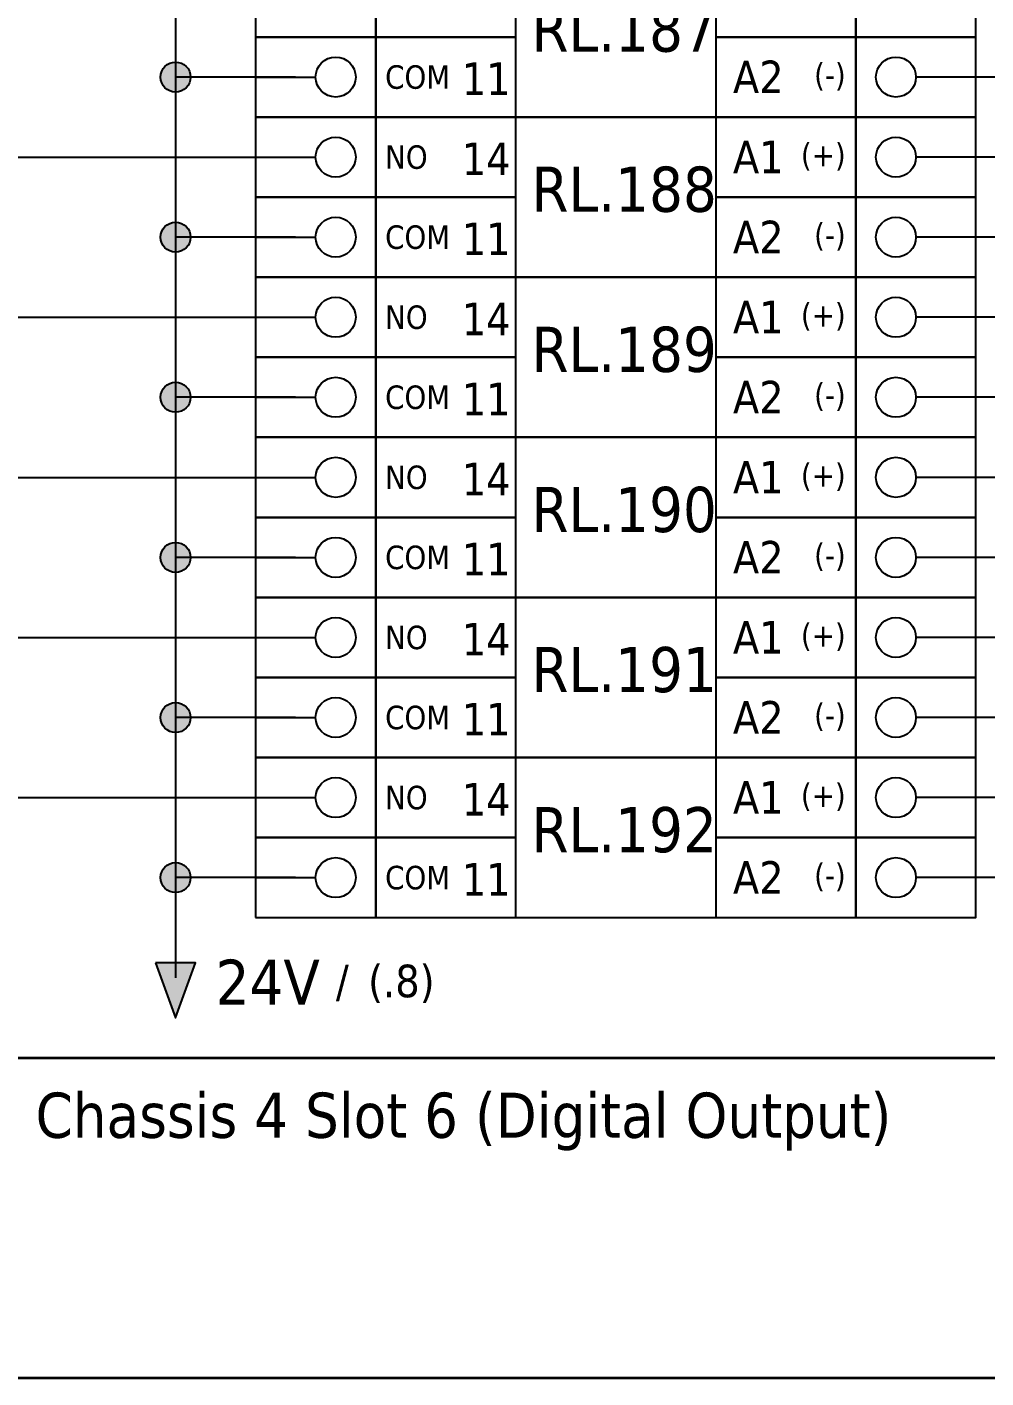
# Model space of a CAD drawing. Header units: millimetres. Extents: x 0 to 1792788, y -13 to 262234.
# Drawn here: x 230.6 to 278.5, y 0 to 67.5 of the extents above; entities that cross this region are included whole.
import ezdxf
from ezdxf.enums import TextEntityAlignment as Align

# ---------------------------------------------------------------- set-up
doc = ezdxf.new("R2010")
doc.units = ezdxf.units.MM
doc.linetypes.add('EPL_DASHDOT', pattern=[1, 0.8, -0.1, 0, -0.1])
for name, color, linetype, lineweight in [('EPLAN201', 7, 'Continuous', 35), ('EPLAN300', 5, 'Continuous', 25), ('EPLAN302', 5, 'Continuous', 25), ('EPLAN305', 5, 'Continuous', 25), ('EPLAN307', 134, 'EPL_DASHDOT', 25), ('EPLAN311', 7, 'Continuous', 25), ('EPLAN400', 5, 'Continuous', 35), ('EPLAN403', 5, 'Continuous', 35), ('EPLAN420', 7, 'Continuous', 35), ('EPLAN421', 5, 'Continuous', 35), ('EPLAN440', 73, 'Continuous', 35), ('EPLAN442', 73, 'Continuous', 35), ('EPLAN451', 7, 'Continuous', 35), ('EPLAN452', 7, 'Continuous', 35), ('EPLAN453', 7, 'Continuous', 35), ('EPLAN500', 7, 'Continuous', 35), ('EPLAN501', 7, 'Continuous', 35), ('EPLAN502', 7, 'Continuous', 35), ('EPLAN503', 7, 'Continuous', 35), ('EPLAN504', 7, 'Continuous', 35)]:
    doc.layers.add(name, color=color, linetype=linetype, lineweight=lineweight)
doc.styles.add('Tahoma', font='')
doc.styles.get('Tahoma').set_extended_font_data('Tahoma')

# ---------------------------------------------------------------- blocks, each defined once
blk = doc.blocks.new('EPLFRAME')
at = {"layer": 'EPLAN201', "linetype": 'Continuous', "lineweight": 35, "ltscale": 4}
blk.add_line((0, 16), (420, 16), dxfattribs=at)
blk.add_lwpolyline([(0, 0), (420, 0), (420, 297), (0, 297)], close=True, dxfattribs=at)
at = {"layer": 'EPLAN451', "color": 7, "style": 'Tahoma'}
for tag, p, height in [('14_10014', (101, 12), 2.257), ('14_10015', (185, 12), 2.257), ('14_10011', (101, 5), 2.257), ('14_10013', (332, 5), 1.625), ('14_10151', (73, 1), 1.625), ('14_10300', (415, 1), 1.625)]:
    blk.add_attdef(tag, p, '', height=height, dxfattribs=at)
blk.add_attdef('4_25020', text='', height=1.625, dxfattribs=at).set_placement((413, 1), align=Align.RIGHT)
at = {"layer": 'EPLAN452', "color": 7, "style": 'Tahoma'}
for tag, p, height in [('4_11041', (1, 17), 2.257), ('4_11071[1]', (1, 13), 1.625), ('4_11074[1]', (21, 13), 1.625), ('4_11070[1]', (41, 13), 1.625), ('4_11024', (73, 13), 1.625), ('4_11011', (231, 12), 2.257), ('4_11030', (301, 12), 2.257), ('4_20132_1001', (374, 13), 1.625), ('4_11071[2]', (1, 9), 1.625), ('4_11074[2]', (21, 9), 1.625), ('4_11070[2]', (41, 9), 1.625), ('4_11022', (73, 9), 1.625), ('4_20134_1001', (374, 9), 1.625), ('4_11071[3]', (1, 5), 1.625), ('4_11074[3]', (21, 5), 1.625), ('4_11070[3]', (41, 5), 1.625), ('4_11080', (73, 5), 1.625), ('4_11059', (301, 5), 1.625)]:
    blk.add_attdef(tag, p, '', height=height, dxfattribs=at)
for tag, height, p in [('4_11040', 2.257, (419, 17)), ('4_11000', 1.625, (419, 5)), ('4_11085', 1.625, (141, 1)), ('4_11086', 1.625, (183, 1))]:
    blk.add_attdef(tag, text='', height=height, dxfattribs=at).set_placement(p, align=Align.RIGHT)
at = {"layer": 'EPLAN453', "color": 7, "style": 'Tahoma'}
for tag, p in [('53_19005_1', (21, 293)), ('53_19005', (63, 293)), ('53_19005_8', (105, 293)), ('53_19005_6', (147, 293)), ('53_19005_7', (189, 293)), ('53_19005_9', (231, 293)), ('53_19005_3', (273, 293)), ('53_19005_2', (315, 293)), ('53_19005_4', (357, 293)), ('53_19005_5', (399, 293))]:
    blk.add_attdef(tag, text='', height=1.355, dxfattribs=at).set_placement(p, align=Align.BOTTOM_CENTER)
blk = doc.blocks.new('EPLSYM_LibrarySPECIAL_Symbol17_Variant3_Placement1')
at = {"layer": 'EPLAN302', "lineweight": 25, "ltscale": 4}
blk.add_line((4, 0), (1, 0), dxfattribs=at)
blk.add_circle((0, 0), 1, dxfattribs=at)
at = {"layer": 'EPLAN420', "color": 7, "style": 'Tahoma'}
blk.add_attdef('17_20036', text='', height=1.6254, dxfattribs=at).set_placement((-1.5, -0.16254), align=Align.MIDDLE_RIGHT)
at = {"layer": 'EPLAN421', "color": 5, "style": 'Tahoma'}
blk.add_attdef('17_20039', text='', height=1.1739, dxfattribs=at).set_placement((3, 1), align=Align.BOTTOM_RIGHT)
blk = doc.blocks.new('EPLSYM_LibrarySPECIAL_Symbol17_Variant1_Placement1')
at = {"layer": 'EPLAN302', "lineweight": 25, "ltscale": 4}
blk.add_line((-4, 0), (-1, 0), dxfattribs=at)
blk.add_circle((0, 0), 1, dxfattribs=at)
at = {"layer": 'EPLAN420', "color": 7, "style": 'Tahoma'}
blk.add_attdef('17_20036', text='', height=1.6254, dxfattribs=at).set_placement((1.5, -0.16254), align=Align.MIDDLE_LEFT)
at = {"layer": 'EPLAN421', "color": 5, "style": 'Tahoma'}
blk.add_attdef('17_20039', text='', height=1.1739, dxfattribs=at).set_placement((-3, 1), align=Align.BOTTOM_LEFT)
blk = doc.blocks.new('EPLSYM_LibrarySPECIAL_Symbol2_Variant0_Placement1_26')
at = {"layer": 'EPLAN307', "lineweight": 25, "ltscale": 4}
blk.add_lwpolyline([(0, -8), (36, -8), (36, 0), (0, 0)], close=True, dxfattribs=at)
at = {"layer": 'EPLAN400', "color": 5, "style": 'Tahoma'}
blk.add_attdef('88_20010', text='', height=2.2575, dxfattribs=at).set_placement((-1.5, -0.9515), align=Align.TOP_CENTER)
at = {"layer": 'EPLAN500', "color": 7, "style": 'Tahoma'}
blk.add_attdef('88_20027', text='', height=1.6254, dxfattribs=at).set_placement((-1.5, -4.57508), align=Align.TOP_RIGHT)
at = {"layer": 'EPLAN501', "color": 7, "style": 'Tahoma'}
blk.add_attdef('88_20011', text='', height=1.6254, dxfattribs=at).set_placement((-1.5, -9.97508), align=Align.TOP_RIGHT)
at = {"layer": 'EPLAN502', "color": 7, "style": 'Tahoma'}
blk.add_attdef('88_20025', text='', height=1.6254, dxfattribs=at).set_placement((-1.5, -12.67508), align=Align.TOP_RIGHT)
at = {"layer": 'EPLAN503', "color": 7, "style": 'Tahoma'}
blk.add_attdef('88_20024', text='', height=1.6254, dxfattribs=at).set_placement((-1.5, -15.37508), align=Align.TOP_RIGHT)
at = {"layer": 'EPLAN504', "color": 7, "style": 'Tahoma'}
blk.add_attdef('88_20901[1]', text='', height=1.6254, dxfattribs=at).set_placement((-1.5, -7.27508), align=Align.TOP_RIGHT)
blk = doc.blocks.new('EPLSYM_LibrarySPECIAL_Symbol0_Variant0_Placement1_26')
at = {"layer": 'EPLAN305', "lineweight": 25, "ltscale": 4}
blk.add_lwpolyline([(0, -8), (36, -8), (36, 0), (0, 0)], close=True, dxfattribs=at)
at = {"layer": 'EPLAN400', "color": 5, "style": 'Tahoma'}
blk.add_attdef('17_20010', text='', height=2.2575, dxfattribs=at).set_placement((-1.5, -0.9515), align=Align.TOP_CENTER)
at = {"layer": 'EPLAN440', "color": 73, "style": 'Tahoma'}
blk.add_attdef('17_20300', text='', height=1.6254, dxfattribs=at).set_placement((-1.5, -4.57508), align=Align.TOP_RIGHT)
at = {"layer": 'EPLAN500', "color": 7, "style": 'Tahoma'}
blk.add_attdef('17_20027', text='', height=1.6254, dxfattribs=at).set_placement((-1.5, -7.27508), align=Align.TOP_RIGHT)
at = {"layer": 'EPLAN501', "color": 7, "style": 'Tahoma'}
blk.add_attdef('17_20011', text='', height=1.6254, dxfattribs=at).set_placement((-1.5, -12.67508), align=Align.TOP_RIGHT)
at = {"layer": 'EPLAN502', "color": 7, "style": 'Tahoma'}
blk.add_attdef('17_20025', text='', height=1.6254, dxfattribs=at).set_placement((-1.5, -15.37508), align=Align.TOP_RIGHT)
at = {"layer": 'EPLAN503', "color": 7, "style": 'Tahoma'}
blk.add_attdef('17_20024', text='', height=1.6254, dxfattribs=at).set_placement((-1.5, -18.07508), align=Align.TOP_RIGHT)
at = {"layer": 'EPLAN504', "color": 7, "style": 'Tahoma'}
blk.add_attdef('17_20901[1]', text='', height=1.6254, dxfattribs=at).set_placement((-1.5, -9.97508), align=Align.TOP_RIGHT)
blk = doc.blocks.new('EPLSYM_LibrarySPECIAL_Symbol2_Variant0_Placement1_27')
at = {"layer": 'EPLAN307', "lineweight": 25, "ltscale": 4}
blk.add_lwpolyline([(0, -8), (36, -8), (36, 0), (0, 0)], close=True, dxfattribs=at)
at = {"layer": 'EPLAN400', "color": 5, "style": 'Tahoma'}
blk.add_attdef('88_20010', text='', height=2.2575, dxfattribs=at).set_placement((-1.5, -0.9515), align=Align.TOP_CENTER)
at = {"layer": 'EPLAN500', "color": 7, "style": 'Tahoma'}
blk.add_attdef('88_20027', text='', height=1.6254, dxfattribs=at).set_placement((-1.5, -4.57508), align=Align.TOP_RIGHT)
at = {"layer": 'EPLAN501', "color": 7, "style": 'Tahoma'}
blk.add_attdef('88_20011', text='', height=1.6254, dxfattribs=at).set_placement((-1.5, -9.97508), align=Align.TOP_RIGHT)
at = {"layer": 'EPLAN502', "color": 7, "style": 'Tahoma'}
blk.add_attdef('88_20025', text='', height=1.6254, dxfattribs=at).set_placement((-1.5, -12.67508), align=Align.TOP_RIGHT)
at = {"layer": 'EPLAN503', "color": 7, "style": 'Tahoma'}
blk.add_attdef('88_20024', text='', height=1.6254, dxfattribs=at).set_placement((-1.5, -15.37508), align=Align.TOP_RIGHT)
at = {"layer": 'EPLAN504', "color": 7, "style": 'Tahoma'}
blk.add_attdef('88_20901[1]', text='', height=1.6254, dxfattribs=at).set_placement((-1.5, -7.27508), align=Align.TOP_RIGHT)
blk = doc.blocks.new('EPLSYM_LibrarySPECIAL_Symbol0_Variant0_Placement1_27')
at = {"layer": 'EPLAN305', "lineweight": 25, "ltscale": 4}
blk.add_lwpolyline([(0, -8), (36, -8), (36, 0), (0, 0)], close=True, dxfattribs=at)
at = {"layer": 'EPLAN400', "color": 5, "style": 'Tahoma'}
blk.add_attdef('17_20010', text='', height=2.2575, dxfattribs=at).set_placement((-1.5, -0.9515), align=Align.TOP_CENTER)
at = {"layer": 'EPLAN440', "color": 73, "style": 'Tahoma'}
blk.add_attdef('17_20300', text='', height=1.6254, dxfattribs=at).set_placement((-1.5, -4.57508), align=Align.TOP_RIGHT)
at = {"layer": 'EPLAN500', "color": 7, "style": 'Tahoma'}
blk.add_attdef('17_20027', text='', height=1.6254, dxfattribs=at).set_placement((-1.5, -7.27508), align=Align.TOP_RIGHT)
at = {"layer": 'EPLAN501', "color": 7, "style": 'Tahoma'}
blk.add_attdef('17_20011', text='', height=1.6254, dxfattribs=at).set_placement((-1.5, -12.67508), align=Align.TOP_RIGHT)
at = {"layer": 'EPLAN502', "color": 7, "style": 'Tahoma'}
blk.add_attdef('17_20025', text='', height=1.6254, dxfattribs=at).set_placement((-1.5, -15.37508), align=Align.TOP_RIGHT)
at = {"layer": 'EPLAN503', "color": 7, "style": 'Tahoma'}
blk.add_attdef('17_20024', text='', height=1.6254, dxfattribs=at).set_placement((-1.5, -18.07508), align=Align.TOP_RIGHT)
at = {"layer": 'EPLAN504', "color": 7, "style": 'Tahoma'}
blk.add_attdef('17_20901[1]', text='', height=1.6254, dxfattribs=at).set_placement((-1.5, -9.97508), align=Align.TOP_RIGHT)
blk = doc.blocks.new('EPLSYM_LibrarySPECIAL_Symbol2_Variant0_Placement1_28')
at = {"layer": 'EPLAN307', "lineweight": 25, "ltscale": 4}
blk.add_lwpolyline([(0, -8), (36, -8), (36, 0), (0, 0)], close=True, dxfattribs=at)
at = {"layer": 'EPLAN400', "color": 5, "style": 'Tahoma'}
blk.add_attdef('88_20010', text='', height=2.2575, dxfattribs=at).set_placement((-1.5, -0.9515), align=Align.TOP_CENTER)
at = {"layer": 'EPLAN500', "color": 7, "style": 'Tahoma'}
blk.add_attdef('88_20027', text='', height=1.6254, dxfattribs=at).set_placement((-1.5, -4.57508), align=Align.TOP_RIGHT)
at = {"layer": 'EPLAN501', "color": 7, "style": 'Tahoma'}
blk.add_attdef('88_20011', text='', height=1.6254, dxfattribs=at).set_placement((-1.5, -9.97508), align=Align.TOP_RIGHT)
at = {"layer": 'EPLAN502', "color": 7, "style": 'Tahoma'}
blk.add_attdef('88_20025', text='', height=1.6254, dxfattribs=at).set_placement((-1.5, -12.67508), align=Align.TOP_RIGHT)
at = {"layer": 'EPLAN503', "color": 7, "style": 'Tahoma'}
blk.add_attdef('88_20024', text='', height=1.6254, dxfattribs=at).set_placement((-1.5, -15.37508), align=Align.TOP_RIGHT)
at = {"layer": 'EPLAN504', "color": 7, "style": 'Tahoma'}
blk.add_attdef('88_20901[1]', text='', height=1.6254, dxfattribs=at).set_placement((-1.5, -7.27508), align=Align.TOP_RIGHT)
blk = doc.blocks.new('EPLSYM_LibrarySPECIAL_Symbol0_Variant0_Placement1_28')
at = {"layer": 'EPLAN305', "lineweight": 25, "ltscale": 4}
blk.add_lwpolyline([(0, -8), (36, -8), (36, 0), (0, 0)], close=True, dxfattribs=at)
at = {"layer": 'EPLAN400', "color": 5, "style": 'Tahoma'}
blk.add_attdef('17_20010', text='', height=2.2575, dxfattribs=at).set_placement((-1.5, -0.9515), align=Align.TOP_CENTER)
at = {"layer": 'EPLAN440', "color": 73, "style": 'Tahoma'}
blk.add_attdef('17_20300', text='', height=1.6254, dxfattribs=at).set_placement((-1.5, -4.57508), align=Align.TOP_RIGHT)
at = {"layer": 'EPLAN500', "color": 7, "style": 'Tahoma'}
blk.add_attdef('17_20027', text='', height=1.6254, dxfattribs=at).set_placement((-1.5, -7.27508), align=Align.TOP_RIGHT)
at = {"layer": 'EPLAN501', "color": 7, "style": 'Tahoma'}
blk.add_attdef('17_20011', text='', height=1.6254, dxfattribs=at).set_placement((-1.5, -12.67508), align=Align.TOP_RIGHT)
at = {"layer": 'EPLAN502', "color": 7, "style": 'Tahoma'}
blk.add_attdef('17_20025', text='', height=1.6254, dxfattribs=at).set_placement((-1.5, -15.37508), align=Align.TOP_RIGHT)
at = {"layer": 'EPLAN503', "color": 7, "style": 'Tahoma'}
blk.add_attdef('17_20024', text='', height=1.6254, dxfattribs=at).set_placement((-1.5, -18.07508), align=Align.TOP_RIGHT)
at = {"layer": 'EPLAN504', "color": 7, "style": 'Tahoma'}
blk.add_attdef('17_20901[1]', text='', height=1.6254, dxfattribs=at).set_placement((-1.5, -9.97508), align=Align.TOP_RIGHT)
blk = doc.blocks.new('EPLSYM_LibrarySPECIAL_Symbol2_Variant0_Placement1_29')
at = {"layer": 'EPLAN307', "lineweight": 25, "ltscale": 4}
blk.add_lwpolyline([(0, -8), (36, -8), (36, 0), (0, 0)], close=True, dxfattribs=at)
at = {"layer": 'EPLAN400', "color": 5, "style": 'Tahoma'}
blk.add_attdef('88_20010', text='', height=2.2575, dxfattribs=at).set_placement((-1.5, -0.9515), align=Align.TOP_CENTER)
at = {"layer": 'EPLAN500', "color": 7, "style": 'Tahoma'}
blk.add_attdef('88_20027', text='', height=1.6254, dxfattribs=at).set_placement((-1.5, -4.57508), align=Align.TOP_RIGHT)
at = {"layer": 'EPLAN501', "color": 7, "style": 'Tahoma'}
blk.add_attdef('88_20011', text='', height=1.6254, dxfattribs=at).set_placement((-1.5, -9.97508), align=Align.TOP_RIGHT)
at = {"layer": 'EPLAN502', "color": 7, "style": 'Tahoma'}
blk.add_attdef('88_20025', text='', height=1.6254, dxfattribs=at).set_placement((-1.5, -12.67508), align=Align.TOP_RIGHT)
at = {"layer": 'EPLAN503', "color": 7, "style": 'Tahoma'}
blk.add_attdef('88_20024', text='', height=1.6254, dxfattribs=at).set_placement((-1.5, -15.37508), align=Align.TOP_RIGHT)
at = {"layer": 'EPLAN504', "color": 7, "style": 'Tahoma'}
blk.add_attdef('88_20901[1]', text='', height=1.6254, dxfattribs=at).set_placement((-1.5, -7.27508), align=Align.TOP_RIGHT)
blk = doc.blocks.new('EPLSYM_LibrarySPECIAL_Symbol0_Variant0_Placement1_29')
at = {"layer": 'EPLAN305', "lineweight": 25, "ltscale": 4}
blk.add_lwpolyline([(0, -8), (36, -8), (36, 0), (0, 0)], close=True, dxfattribs=at)
at = {"layer": 'EPLAN400', "color": 5, "style": 'Tahoma'}
blk.add_attdef('17_20010', text='', height=2.2575, dxfattribs=at).set_placement((-1.5, -0.9515), align=Align.TOP_CENTER)
at = {"layer": 'EPLAN440', "color": 73, "style": 'Tahoma'}
blk.add_attdef('17_20300', text='', height=1.6254, dxfattribs=at).set_placement((-1.5, -4.57508), align=Align.TOP_RIGHT)
at = {"layer": 'EPLAN500', "color": 7, "style": 'Tahoma'}
blk.add_attdef('17_20027', text='', height=1.6254, dxfattribs=at).set_placement((-1.5, -7.27508), align=Align.TOP_RIGHT)
at = {"layer": 'EPLAN501', "color": 7, "style": 'Tahoma'}
blk.add_attdef('17_20011', text='', height=1.6254, dxfattribs=at).set_placement((-1.5, -12.67508), align=Align.TOP_RIGHT)
at = {"layer": 'EPLAN502', "color": 7, "style": 'Tahoma'}
blk.add_attdef('17_20025', text='', height=1.6254, dxfattribs=at).set_placement((-1.5, -15.37508), align=Align.TOP_RIGHT)
at = {"layer": 'EPLAN503', "color": 7, "style": 'Tahoma'}
blk.add_attdef('17_20024', text='', height=1.6254, dxfattribs=at).set_placement((-1.5, -18.07508), align=Align.TOP_RIGHT)
at = {"layer": 'EPLAN504', "color": 7, "style": 'Tahoma'}
blk.add_attdef('17_20901[1]', text='', height=1.6254, dxfattribs=at).set_placement((-1.5, -9.97508), align=Align.TOP_RIGHT)
blk = doc.blocks.new('EPLSYM_LibrarySPECIAL_Symbol2_Variant0_Placement1_30')
at = {"layer": 'EPLAN307', "lineweight": 25, "ltscale": 4}
blk.add_lwpolyline([(0, -8), (36, -8), (36, 0), (0, 0)], close=True, dxfattribs=at)
at = {"layer": 'EPLAN400', "color": 5, "style": 'Tahoma'}
blk.add_attdef('88_20010', text='', height=2.2575, dxfattribs=at).set_placement((-1.5, -0.9515), align=Align.TOP_CENTER)
at = {"layer": 'EPLAN500', "color": 7, "style": 'Tahoma'}
blk.add_attdef('88_20027', text='', height=1.6254, dxfattribs=at).set_placement((-1.5, -4.57508), align=Align.TOP_RIGHT)
at = {"layer": 'EPLAN501', "color": 7, "style": 'Tahoma'}
blk.add_attdef('88_20011', text='', height=1.6254, dxfattribs=at).set_placement((-1.5, -9.97508), align=Align.TOP_RIGHT)
at = {"layer": 'EPLAN502', "color": 7, "style": 'Tahoma'}
blk.add_attdef('88_20025', text='', height=1.6254, dxfattribs=at).set_placement((-1.5, -12.67508), align=Align.TOP_RIGHT)
at = {"layer": 'EPLAN503', "color": 7, "style": 'Tahoma'}
blk.add_attdef('88_20024', text='', height=1.6254, dxfattribs=at).set_placement((-1.5, -15.37508), align=Align.TOP_RIGHT)
at = {"layer": 'EPLAN504', "color": 7, "style": 'Tahoma'}
blk.add_attdef('88_20901[1]', text='', height=1.6254, dxfattribs=at).set_placement((-1.5, -7.27508), align=Align.TOP_RIGHT)
blk = doc.blocks.new('EPLSYM_LibrarySPECIAL_Symbol0_Variant0_Placement1_30')
at = {"layer": 'EPLAN305', "lineweight": 25, "ltscale": 4}
blk.add_lwpolyline([(0, -8), (36, -8), (36, 0), (0, 0)], close=True, dxfattribs=at)
at = {"layer": 'EPLAN400', "color": 5, "style": 'Tahoma'}
blk.add_attdef('17_20010', text='', height=2.2575, dxfattribs=at).set_placement((-1.5, -0.9515), align=Align.TOP_CENTER)
at = {"layer": 'EPLAN440', "color": 73, "style": 'Tahoma'}
blk.add_attdef('17_20300', text='', height=1.6254, dxfattribs=at).set_placement((-1.5, -4.57508), align=Align.TOP_RIGHT)
at = {"layer": 'EPLAN500', "color": 7, "style": 'Tahoma'}
blk.add_attdef('17_20027', text='', height=1.6254, dxfattribs=at).set_placement((-1.5, -7.27508), align=Align.TOP_RIGHT)
at = {"layer": 'EPLAN501', "color": 7, "style": 'Tahoma'}
blk.add_attdef('17_20011', text='', height=1.6254, dxfattribs=at).set_placement((-1.5, -12.67508), align=Align.TOP_RIGHT)
at = {"layer": 'EPLAN502', "color": 7, "style": 'Tahoma'}
blk.add_attdef('17_20025', text='', height=1.6254, dxfattribs=at).set_placement((-1.5, -15.37508), align=Align.TOP_RIGHT)
at = {"layer": 'EPLAN503', "color": 7, "style": 'Tahoma'}
blk.add_attdef('17_20024', text='', height=1.6254, dxfattribs=at).set_placement((-1.5, -18.07508), align=Align.TOP_RIGHT)
at = {"layer": 'EPLAN504', "color": 7, "style": 'Tahoma'}
blk.add_attdef('17_20901[1]', text='', height=1.6254, dxfattribs=at).set_placement((-1.5, -9.97508), align=Align.TOP_RIGHT)
blk = doc.blocks.new('EPLSYM_LibrarySPECIAL_Symbol2_Variant0_Placement1_31')
at = {"layer": 'EPLAN307', "lineweight": 25, "ltscale": 4}
blk.add_lwpolyline([(0, -8), (36, -8), (36, 0), (0, 0)], close=True, dxfattribs=at)
at = {"layer": 'EPLAN400', "color": 5, "style": 'Tahoma'}
blk.add_attdef('88_20010', text='', height=2.2575, dxfattribs=at).set_placement((-1.5, -0.9515), align=Align.TOP_CENTER)
at = {"layer": 'EPLAN500', "color": 7, "style": 'Tahoma'}
blk.add_attdef('88_20027', text='', height=1.6254, dxfattribs=at).set_placement((-1.5, -4.57508), align=Align.TOP_RIGHT)
at = {"layer": 'EPLAN501', "color": 7, "style": 'Tahoma'}
blk.add_attdef('88_20011', text='', height=1.6254, dxfattribs=at).set_placement((-1.5, -9.97508), align=Align.TOP_RIGHT)
at = {"layer": 'EPLAN502', "color": 7, "style": 'Tahoma'}
blk.add_attdef('88_20025', text='', height=1.6254, dxfattribs=at).set_placement((-1.5, -12.67508), align=Align.TOP_RIGHT)
at = {"layer": 'EPLAN503', "color": 7, "style": 'Tahoma'}
blk.add_attdef('88_20024', text='', height=1.6254, dxfattribs=at).set_placement((-1.5, -15.37508), align=Align.TOP_RIGHT)
at = {"layer": 'EPLAN504', "color": 7, "style": 'Tahoma'}
blk.add_attdef('88_20901[1]', text='', height=1.6254, dxfattribs=at).set_placement((-1.5, -7.27508), align=Align.TOP_RIGHT)
blk = doc.blocks.new('EPLSYM_LibrarySPECIAL_Symbol0_Variant0_Placement1_31')
at = {"layer": 'EPLAN305', "lineweight": 25, "ltscale": 4}
blk.add_lwpolyline([(0, -8), (36, -8), (36, 0), (0, 0)], close=True, dxfattribs=at)
at = {"layer": 'EPLAN400', "color": 5, "style": 'Tahoma'}
blk.add_attdef('17_20010', text='', height=2.2575, dxfattribs=at).set_placement((-1.5, -0.9515), align=Align.TOP_CENTER)
at = {"layer": 'EPLAN440', "color": 73, "style": 'Tahoma'}
blk.add_attdef('17_20300', text='', height=1.6254, dxfattribs=at).set_placement((-1.5, -4.57508), align=Align.TOP_RIGHT)
at = {"layer": 'EPLAN500', "color": 7, "style": 'Tahoma'}
blk.add_attdef('17_20027', text='', height=1.6254, dxfattribs=at).set_placement((-1.5, -7.27508), align=Align.TOP_RIGHT)
at = {"layer": 'EPLAN501', "color": 7, "style": 'Tahoma'}
blk.add_attdef('17_20011', text='', height=1.6254, dxfattribs=at).set_placement((-1.5, -12.67508), align=Align.TOP_RIGHT)
at = {"layer": 'EPLAN502', "color": 7, "style": 'Tahoma'}
blk.add_attdef('17_20025', text='', height=1.6254, dxfattribs=at).set_placement((-1.5, -15.37508), align=Align.TOP_RIGHT)
at = {"layer": 'EPLAN503', "color": 7, "style": 'Tahoma'}
blk.add_attdef('17_20024', text='', height=1.6254, dxfattribs=at).set_placement((-1.5, -18.07508), align=Align.TOP_RIGHT)
at = {"layer": 'EPLAN504', "color": 7, "style": 'Tahoma'}
blk.add_attdef('17_20901[1]', text='', height=1.6254, dxfattribs=at).set_placement((-1.5, -9.97508), align=Align.TOP_RIGHT)
blk = doc.blocks.new('EPLSYM_LibrarySPECIAL_Symbol8_Variant3_Placement1')
at = {"layer": 'EPLAN311', "linetype": 'Continuous', "ltscale": 4}
blk.add_hatch(color=256, dxfattribs=at).paths.add_polyline_path([(-1, 0.75), (0, -2), (1, 0.75)], flags=0)
blk.add_line((0, 2), (0, 0.75), dxfattribs=at)
blk.add_lwpolyline([(-1, 0.75), (0, -2), (1, 0.75)], close=True, dxfattribs=at)
at = {"layer": 'EPLAN403', "color": 5, "style": 'Tahoma'}
blk.add_attdef('70_20010', text='', height=2.2575, dxfattribs=at).set_placement((0, -3.4515), align=Align.TOP_CENTER)
at = {"layer": 'EPLAN442', "color": 73, "style": 'Tahoma'}
blk.add_attdef('70_24300', text='', height=1.6254, dxfattribs=at).set_placement((0, -7.07508), align=Align.TOP_CENTER)

msp = doc.modelspace()

# ---------------------------------------------------------------- hatches: boundary and pattern name
at = {"layer": 'EPLAN311', "linetype": 'Continuous', "lineweight": 25, "ltscale": 4}
h = msp.add_hatch(color=7, dxfattribs=at)
edge = h.paths.add_edge_path(flags=0)
edge.add_arc((238, 65), 0.75, 0, 360)
h = msp.add_hatch(color=7, dxfattribs=at)
edge = h.paths.add_edge_path(flags=0)
edge.add_arc((238, 57), 0.75, 0, 360)
h = msp.add_hatch(color=7, dxfattribs=at)
edge = h.paths.add_edge_path(flags=0)
edge.add_arc((238, 49), 0.75, 0, 360)
h = msp.add_hatch(color=7, dxfattribs=at)
edge = h.paths.add_edge_path(flags=0)
edge.add_arc((238, 41), 0.75, 0, 360)
h = msp.add_hatch(color=7, dxfattribs=at)
edge = h.paths.add_edge_path(flags=0)
edge.add_arc((238, 33), 0.75, 0, 360)
h = msp.add_hatch(color=7, dxfattribs=at)
edge = h.paths.add_edge_path(flags=0)
edge.add_arc((238, 25), 0.75, 0, 360)

# ---------------------------------------------------------------- linework, layer by layer
at = {"layer": 'EPLAN300', "lineweight": 25, "ltscale": 4}
for points in [[(242, 67), (248, 67), (248, 71), (242, 71)], [(248, 63), (272, 63), (272, 71), (248, 71)], [(248, 67), (255, 67), (255, 71), (248, 71)], [(265, 67), (272, 67), (272, 71), (265, 71)], [(272, 67), (278, 67), (278, 71), (272, 71)], [(242, 63), (248, 63), (248, 67), (242, 67)], [(248, 63), (255, 63), (255, 67), (248, 67)], [(265, 63), (272, 63), (272, 67), (265, 67)], [(272, 63), (278, 63), (278, 67), (272, 67)], [(242, 59), (248, 59), (248, 63), (242, 63)], [(248, 55), (272, 55), (272, 63), (248, 63)], [(248, 59), (255, 59), (255, 63), (248, 63)], [(265, 59), (272, 59), (272, 63), (265, 63)], [(272, 59), (278, 59), (278, 63), (272, 63)], [(242, 55), (248, 55), (248, 59), (242, 59)], [(248, 55), (255, 55), (255, 59), (248, 59)], [(265, 55), (272, 55), (272, 59), (265, 59)], [(272, 55), (278, 55), (278, 59), (272, 59)], [(242, 51), (248, 51), (248, 55), (242, 55)], [(248, 47), (272, 47), (272, 55), (248, 55)], [(248, 51), (255, 51), (255, 55), (248, 55)], [(265, 51), (272, 51), (272, 55), (265, 55)], [(272, 51), (278, 51), (278, 55), (272, 55)], [(242, 47), (248, 47), (248, 51), (242, 51)], [(248, 47), (255, 47), (255, 51), (248, 51)], [(265, 47), (272, 47), (272, 51), (265, 51)], [(272, 47), (278, 47), (278, 51), (272, 51)], [(242, 43), (248, 43), (248, 47), (242, 47)], [(248, 39), (272, 39), (272, 47), (248, 47)], [(248, 43), (255, 43), (255, 47), (248, 47)], [(265, 43), (272, 43), (272, 47), (265, 47)], [(272, 43), (278, 43), (278, 47), (272, 47)], [(242, 39), (248, 39), (248, 43), (242, 43)], [(248, 39), (255, 39), (255, 43), (248, 43)], [(265, 39), (272, 39), (272, 43), (265, 43)], [(272, 39), (278, 39), (278, 43), (272, 43)], [(242, 35), (248, 35), (248, 39), (242, 39)], [(248, 31), (272, 31), (272, 39), (248, 39)], [(248, 35), (255, 35), (255, 39), (248, 39)], [(265, 35), (272, 35), (272, 39), (265, 39)], [(272, 35), (278, 35), (278, 39), (272, 39)], [(242, 31), (248, 31), (248, 35), (242, 35)], [(248, 31), (255, 31), (255, 35), (248, 35)], [(265, 31), (272, 31), (272, 35), (265, 35)], [(272, 31), (278, 31), (278, 35), (272, 35)], [(242, 27), (248, 27), (248, 31), (242, 31)], [(248, 23), (272, 23), (272, 31), (248, 31)], [(248, 27), (255, 27), (255, 31), (248, 31)], [(265, 27), (272, 27), (272, 31), (265, 31)], [(272, 27), (278, 27), (278, 31), (272, 31)], [(242, 23), (248, 23), (248, 27), (242, 27)], [(248, 23), (255, 23), (255, 27), (248, 27)], [(265, 23), (272, 23), (272, 27), (265, 27)], [(272, 23), (278, 23), (278, 27), (272, 27)]]:
    msp.add_lwpolyline(points, close=True, dxfattribs=at)
at = {"layer": 'EPLAN311', "ltscale": 4}
for p, q in [((238, 73), (238, 65)), ((238, 65), (238, 57)), ((244, 65), (240, 65)), ((279, 65), (276, 65)), ((238, 57), (238, 49)), ((244, 57), (240, 57)), ((279, 57), (276, 57)), ((238, 49), (238, 41)), ((244, 49), (240, 49)), ((279, 49), (276, 49)), ((238, 41), (238, 33)), ((244, 41), (240, 41)), ((279, 41), (276, 41)), ((238, 33), (238, 25)), ((244, 33), (240, 33)), ((279, 33), (276, 33)), ((238, 25), (238, 20)), ((244, 25), (240, 25)), ((279, 25), (276, 25))]:
    msp.add_line(p, q, dxfattribs=at)
at = {"layer": 'EPLAN311', "color": 7, "linetype": 'Continuous', "lineweight": 25, "ltscale": 4}
for p, q in [((238, 67), (238, 63)), ((240, 65), (238, 65)), ((238, 59), (238, 55)), ((240, 57), (238, 57)), ((238, 51), (238, 47)), ((240, 49), (238, 49)), ((238, 43), (238, 39)), ((240, 41), (238, 41)), ((238, 35), (238, 31)), ((240, 33), (238, 33)), ((238, 27), (238, 23)), ((240, 25), (238, 25))]:
    msp.add_line(p, q, dxfattribs=at)
at = {"layer": 'EPLAN311', "color": 7, "ltscale": 4}
for p, q in [((184.05, 61), (244, 61)), ((299, 61), (276, 61)), ((184.05, 53), (244, 53)), ((299, 53), (276, 53)), ((184.05, 45), (244, 45)), ((299, 45), (276, 45)), ((184.05, 37), (244, 37)), ((299, 37), (276, 37)), ((184.05, 29), (244, 29)), ((299, 29), (276, 29))]:
    msp.add_line(p, q, dxfattribs=at)
at = {"layer": 'EPLAN311', "color": 7, "linetype": 'Continuous', "lineweight": 25, "ltscale": 4}
for centre in [(238, 65), (238, 57), (238, 49), (238, 41), (238, 33), (238, 25)]:
    msp.add_circle(centre, 0.75, dxfattribs=at)

# ---------------------------------------------------------------- block references
ref = msp.add_blockref('EPLFRAME', (0, 0))
ref.add_attrib('4_11011', 'Chassis 4 Slot 6 (Digital Output)', (231, 12), dxfattribs={"layer": 'EPLAN452', "color": 7, "height": 2.2575, "style": 'Tahoma'})
for name, p in [('EPLSYM_LibrarySPECIAL_Symbol2_Variant0_Placement1_26', (242, 71)), ('EPLSYM_LibrarySPECIAL_Symbol2_Variant0_Placement1_27', (242, 63)), ('EPLSYM_LibrarySPECIAL_Symbol2_Variant0_Placement1_28', (242, 55)), ('EPLSYM_LibrarySPECIAL_Symbol2_Variant0_Placement1_29', (242, 47)), ('EPLSYM_LibrarySPECIAL_Symbol2_Variant0_Placement1_30', (242, 39)), ('EPLSYM_LibrarySPECIAL_Symbol2_Variant0_Placement1_31', (242, 31))]:
    msp.add_blockref(name, p)
ref = msp.add_blockref('EPLSYM_LibrarySPECIAL_Symbol0_Variant0_Placement1_26', (242, 71))
ref.add_attrib('17_20010', 'RL.187', dxfattribs={"layer": 'EPLAN400', "color": 5, "height": 2.2575, "style": 'Tahoma'}).set_placement((260.419, 68.525), align=Align.TOP_CENTER)
ref = msp.add_blockref('EPLSYM_LibrarySPECIAL_Symbol17_Variant1_Placement1', (246, 65))
ref.add_attrib('17_20039', 'COM', dxfattribs={"layer": 'EPLAN421', "color": 5, "height": 1.1739, "style": 'Tahoma'}).set_placement((248.471, 64.063), align=Align.BOTTOM_LEFT)
ref.add_attrib('17_20036', '11', dxfattribs={"layer": 'EPLAN420', "color": 7, "height": 1.6254, "style": 'Tahoma'}).set_placement((252.304, 64.915), align=Align.MIDDLE_LEFT)
ref = msp.add_blockref('EPLSYM_LibrarySPECIAL_Symbol17_Variant3_Placement1', (274, 65))
ref.add_attrib('17_20039', '(-)', dxfattribs={"layer": 'EPLAN421', "color": 5, "height": 1.1739, "style": 'Tahoma'}).set_placement((271.49, 64.182), align=Align.BOTTOM_RIGHT)
ref.add_attrib('17_20036', 'A2', dxfattribs={"layer": 'EPLAN420', "color": 7, "height": 1.6254, "style": 'Tahoma'}).set_placement((268.386, 65.01), align=Align.MIDDLE_RIGHT)
ref = msp.add_blockref('EPLSYM_LibrarySPECIAL_Symbol0_Variant0_Placement1_27', (242, 63))
ref.add_attrib('17_20010', 'RL.188', dxfattribs={"layer": 'EPLAN400', "color": 5, "height": 2.2575, "style": 'Tahoma'}).set_placement((260.419, 60.525), align=Align.TOP_CENTER)
ref = msp.add_blockref('EPLSYM_LibrarySPECIAL_Symbol17_Variant1_Placement1', (246, 61))
ref.add_attrib('17_20039', 'NO', dxfattribs={"layer": 'EPLAN421', "color": 5, "height": 1.1739, "style": 'Tahoma'}).set_placement((248.471, 60.063), align=Align.BOTTOM_LEFT)
ref.add_attrib('17_20036', '14', dxfattribs={"layer": 'EPLAN420', "color": 7, "height": 1.6254, "style": 'Tahoma'}).set_placement((252.304, 60.915), align=Align.MIDDLE_LEFT)
ref = msp.add_blockref('EPLSYM_LibrarySPECIAL_Symbol17_Variant3_Placement1', (274, 61))
ref.add_attrib('17_20039', '(+)', dxfattribs={"layer": 'EPLAN421', "color": 5, "height": 1.1739, "style": 'Tahoma'}).set_placement((271.49, 60.182), align=Align.BOTTOM_RIGHT)
ref.add_attrib('17_20036', 'A1', dxfattribs={"layer": 'EPLAN420', "color": 7, "height": 1.6254, "style": 'Tahoma'}).set_placement((268.386, 61.01), align=Align.MIDDLE_RIGHT)
ref = msp.add_blockref('EPLSYM_LibrarySPECIAL_Symbol17_Variant1_Placement1', (246, 57))
ref.add_attrib('17_20039', 'COM', dxfattribs={"layer": 'EPLAN421', "color": 5, "height": 1.1739, "style": 'Tahoma'}).set_placement((248.471, 56.063), align=Align.BOTTOM_LEFT)
ref.add_attrib('17_20036', '11', dxfattribs={"layer": 'EPLAN420', "color": 7, "height": 1.6254, "style": 'Tahoma'}).set_placement((252.304, 56.915), align=Align.MIDDLE_LEFT)
ref = msp.add_blockref('EPLSYM_LibrarySPECIAL_Symbol17_Variant3_Placement1', (274, 57))
ref.add_attrib('17_20039', '(-)', dxfattribs={"layer": 'EPLAN421', "color": 5, "height": 1.1739, "style": 'Tahoma'}).set_placement((271.49, 56.182), align=Align.BOTTOM_RIGHT)
ref.add_attrib('17_20036', 'A2', dxfattribs={"layer": 'EPLAN420', "color": 7, "height": 1.6254, "style": 'Tahoma'}).set_placement((268.386, 57.01), align=Align.MIDDLE_RIGHT)
ref = msp.add_blockref('EPLSYM_LibrarySPECIAL_Symbol0_Variant0_Placement1_28', (242, 55))
ref.add_attrib('17_20010', 'RL.189', dxfattribs={"layer": 'EPLAN400', "color": 5, "height": 2.2575, "style": 'Tahoma'}).set_placement((260.419, 52.525), align=Align.TOP_CENTER)
ref = msp.add_blockref('EPLSYM_LibrarySPECIAL_Symbol17_Variant1_Placement1', (246, 53))
ref.add_attrib('17_20039', 'NO', dxfattribs={"layer": 'EPLAN421', "color": 5, "height": 1.1739, "style": 'Tahoma'}).set_placement((248.471, 52.063), align=Align.BOTTOM_LEFT)
ref.add_attrib('17_20036', '14', dxfattribs={"layer": 'EPLAN420', "color": 7, "height": 1.6254, "style": 'Tahoma'}).set_placement((252.304, 52.915), align=Align.MIDDLE_LEFT)
ref = msp.add_blockref('EPLSYM_LibrarySPECIAL_Symbol17_Variant3_Placement1', (274, 53))
ref.add_attrib('17_20039', '(+)', dxfattribs={"layer": 'EPLAN421', "color": 5, "height": 1.1739, "style": 'Tahoma'}).set_placement((271.49, 52.182), align=Align.BOTTOM_RIGHT)
ref.add_attrib('17_20036', 'A1', dxfattribs={"layer": 'EPLAN420', "color": 7, "height": 1.6254, "style": 'Tahoma'}).set_placement((268.386, 53.01), align=Align.MIDDLE_RIGHT)
ref = msp.add_blockref('EPLSYM_LibrarySPECIAL_Symbol17_Variant1_Placement1', (246, 49))
ref.add_attrib('17_20039', 'COM', dxfattribs={"layer": 'EPLAN421', "color": 5, "height": 1.1739, "style": 'Tahoma'}).set_placement((248.471, 48.063), align=Align.BOTTOM_LEFT)
ref.add_attrib('17_20036', '11', dxfattribs={"layer": 'EPLAN420', "color": 7, "height": 1.6254, "style": 'Tahoma'}).set_placement((252.304, 48.915), align=Align.MIDDLE_LEFT)
ref = msp.add_blockref('EPLSYM_LibrarySPECIAL_Symbol17_Variant3_Placement1', (274, 49))
ref.add_attrib('17_20039', '(-)', dxfattribs={"layer": 'EPLAN421', "color": 5, "height": 1.1739, "style": 'Tahoma'}).set_placement((271.49, 48.182), align=Align.BOTTOM_RIGHT)
ref.add_attrib('17_20036', 'A2', dxfattribs={"layer": 'EPLAN420', "color": 7, "height": 1.6254, "style": 'Tahoma'}).set_placement((268.386, 49.01), align=Align.MIDDLE_RIGHT)
ref = msp.add_blockref('EPLSYM_LibrarySPECIAL_Symbol0_Variant0_Placement1_29', (242, 47))
ref.add_attrib('17_20010', 'RL.190', dxfattribs={"layer": 'EPLAN400', "color": 5, "height": 2.2575, "style": 'Tahoma'}).set_placement((260.419, 44.525), align=Align.TOP_CENTER)
ref = msp.add_blockref('EPLSYM_LibrarySPECIAL_Symbol17_Variant1_Placement1', (246, 45))
ref.add_attrib('17_20039', 'NO', dxfattribs={"layer": 'EPLAN421', "color": 5, "height": 1.1739, "style": 'Tahoma'}).set_placement((248.471, 44.063), align=Align.BOTTOM_LEFT)
ref.add_attrib('17_20036', '14', dxfattribs={"layer": 'EPLAN420', "color": 7, "height": 1.6254, "style": 'Tahoma'}).set_placement((252.304, 44.915), align=Align.MIDDLE_LEFT)
ref = msp.add_blockref('EPLSYM_LibrarySPECIAL_Symbol17_Variant3_Placement1', (274, 45))
ref.add_attrib('17_20039', '(+)', dxfattribs={"layer": 'EPLAN421', "color": 5, "height": 1.1739, "style": 'Tahoma'}).set_placement((271.49, 44.182), align=Align.BOTTOM_RIGHT)
ref.add_attrib('17_20036', 'A1', dxfattribs={"layer": 'EPLAN420', "color": 7, "height": 1.6254, "style": 'Tahoma'}).set_placement((268.386, 45.01), align=Align.MIDDLE_RIGHT)
ref = msp.add_blockref('EPLSYM_LibrarySPECIAL_Symbol17_Variant1_Placement1', (246, 41))
ref.add_attrib('17_20039', 'COM', dxfattribs={"layer": 'EPLAN421', "color": 5, "height": 1.1739, "style": 'Tahoma'}).set_placement((248.471, 40.063), align=Align.BOTTOM_LEFT)
ref.add_attrib('17_20036', '11', dxfattribs={"layer": 'EPLAN420', "color": 7, "height": 1.6254, "style": 'Tahoma'}).set_placement((252.304, 40.915), align=Align.MIDDLE_LEFT)
ref = msp.add_blockref('EPLSYM_LibrarySPECIAL_Symbol17_Variant3_Placement1', (274, 41))
ref.add_attrib('17_20039', '(-)', dxfattribs={"layer": 'EPLAN421', "color": 5, "height": 1.1739, "style": 'Tahoma'}).set_placement((271.49, 40.182), align=Align.BOTTOM_RIGHT)
ref.add_attrib('17_20036', 'A2', dxfattribs={"layer": 'EPLAN420', "color": 7, "height": 1.6254, "style": 'Tahoma'}).set_placement((268.386, 41.01), align=Align.MIDDLE_RIGHT)
ref = msp.add_blockref('EPLSYM_LibrarySPECIAL_Symbol0_Variant0_Placement1_30', (242, 39))
ref.add_attrib('17_20010', 'RL.191', dxfattribs={"layer": 'EPLAN400', "color": 5, "height": 2.2575, "style": 'Tahoma'}).set_placement((260.419, 36.525), align=Align.TOP_CENTER)
ref = msp.add_blockref('EPLSYM_LibrarySPECIAL_Symbol17_Variant1_Placement1', (246, 37))
ref.add_attrib('17_20039', 'NO', dxfattribs={"layer": 'EPLAN421', "color": 5, "height": 1.1739, "style": 'Tahoma'}).set_placement((248.471, 36.063), align=Align.BOTTOM_LEFT)
ref.add_attrib('17_20036', '14', dxfattribs={"layer": 'EPLAN420', "color": 7, "height": 1.6254, "style": 'Tahoma'}).set_placement((252.304, 36.915), align=Align.MIDDLE_LEFT)
ref = msp.add_blockref('EPLSYM_LibrarySPECIAL_Symbol17_Variant3_Placement1', (274, 37))
ref.add_attrib('17_20039', '(+)', dxfattribs={"layer": 'EPLAN421', "color": 5, "height": 1.1739, "style": 'Tahoma'}).set_placement((271.49, 36.182), align=Align.BOTTOM_RIGHT)
ref.add_attrib('17_20036', 'A1', dxfattribs={"layer": 'EPLAN420', "color": 7, "height": 1.6254, "style": 'Tahoma'}).set_placement((268.386, 37.01), align=Align.MIDDLE_RIGHT)
ref = msp.add_blockref('EPLSYM_LibrarySPECIAL_Symbol17_Variant1_Placement1', (246, 33))
ref.add_attrib('17_20039', 'COM', dxfattribs={"layer": 'EPLAN421', "color": 5, "height": 1.1739, "style": 'Tahoma'}).set_placement((248.471, 32.063), align=Align.BOTTOM_LEFT)
ref.add_attrib('17_20036', '11', dxfattribs={"layer": 'EPLAN420', "color": 7, "height": 1.6254, "style": 'Tahoma'}).set_placement((252.304, 32.915), align=Align.MIDDLE_LEFT)
ref = msp.add_blockref('EPLSYM_LibrarySPECIAL_Symbol17_Variant3_Placement1', (274, 33))
ref.add_attrib('17_20039', '(-)', dxfattribs={"layer": 'EPLAN421', "color": 5, "height": 1.1739, "style": 'Tahoma'}).set_placement((271.49, 32.182), align=Align.BOTTOM_RIGHT)
ref.add_attrib('17_20036', 'A2', dxfattribs={"layer": 'EPLAN420', "color": 7, "height": 1.6254, "style": 'Tahoma'}).set_placement((268.386, 33.01), align=Align.MIDDLE_RIGHT)
ref = msp.add_blockref('EPLSYM_LibrarySPECIAL_Symbol0_Variant0_Placement1_31', (242, 31))
ref.add_attrib('17_20010', 'RL.192', dxfattribs={"layer": 'EPLAN400', "color": 5, "height": 2.2575, "style": 'Tahoma'}).set_placement((260.419, 28.525), align=Align.TOP_CENTER)
ref = msp.add_blockref('EPLSYM_LibrarySPECIAL_Symbol17_Variant1_Placement1', (246, 29))
ref.add_attrib('17_20039', 'NO', dxfattribs={"layer": 'EPLAN421', "color": 5, "height": 1.1739, "style": 'Tahoma'}).set_placement((248.471, 28.063), align=Align.BOTTOM_LEFT)
ref.add_attrib('17_20036', '14', dxfattribs={"layer": 'EPLAN420', "color": 7, "height": 1.6254, "style": 'Tahoma'}).set_placement((252.304, 28.915), align=Align.MIDDLE_LEFT)
ref = msp.add_blockref('EPLSYM_LibrarySPECIAL_Symbol17_Variant3_Placement1', (274, 29))
ref.add_attrib('17_20039', '(+)', dxfattribs={"layer": 'EPLAN421', "color": 5, "height": 1.1739, "style": 'Tahoma'}).set_placement((271.49, 28.182), align=Align.BOTTOM_RIGHT)
ref.add_attrib('17_20036', 'A1', dxfattribs={"layer": 'EPLAN420', "color": 7, "height": 1.6254, "style": 'Tahoma'}).set_placement((268.386, 29.01), align=Align.MIDDLE_RIGHT)
ref = msp.add_blockref('EPLSYM_LibrarySPECIAL_Symbol17_Variant1_Placement1', (246, 25))
ref.add_attrib('17_20039', 'COM', dxfattribs={"layer": 'EPLAN421', "color": 5, "height": 1.1739, "style": 'Tahoma'}).set_placement((248.471, 24.063), align=Align.BOTTOM_LEFT)
ref.add_attrib('17_20036', '11', dxfattribs={"layer": 'EPLAN420', "color": 7, "height": 1.6254, "style": 'Tahoma'}).set_placement((252.304, 24.915), align=Align.MIDDLE_LEFT)
ref = msp.add_blockref('EPLSYM_LibrarySPECIAL_Symbol17_Variant3_Placement1', (274, 25))
ref.add_attrib('17_20039', '(-)', dxfattribs={"layer": 'EPLAN421', "color": 5, "height": 1.1739, "style": 'Tahoma'}).set_placement((271.49, 24.182), align=Align.BOTTOM_RIGHT)
ref.add_attrib('17_20036', 'A2', dxfattribs={"layer": 'EPLAN420', "color": 7, "height": 1.6254, "style": 'Tahoma'}).set_placement((268.386, 25.01), align=Align.MIDDLE_RIGHT)
ref = msp.add_blockref('EPLSYM_LibrarySPECIAL_Symbol8_Variant3_Placement1', (238, 20))
ref.add_attrib('70_20010', '24V', dxfattribs={"layer": 'EPLAN403', "color": 5, "height": 2.2575, "style": 'Tahoma'}).set_placement((240, 19.774), align=Align.MIDDLE_LEFT)
ref.add_attrib('70_24350', '/', dxfattribs={"layer": 'EPLAN442', "color": 73, "height": 1.625, "style": 'Tahoma'}).set_placement((246.01, 19.837), align=Align.MIDDLE_LEFT)
ref.add_attrib('70_24300', '(.8)', dxfattribs={"layer": 'EPLAN442', "color": 73, "height": 1.6254, "style": 'Tahoma'}).set_placement((247.62, 19.837), align=Align.MIDDLE_LEFT)

doc.saveas('drawing.dxf')
